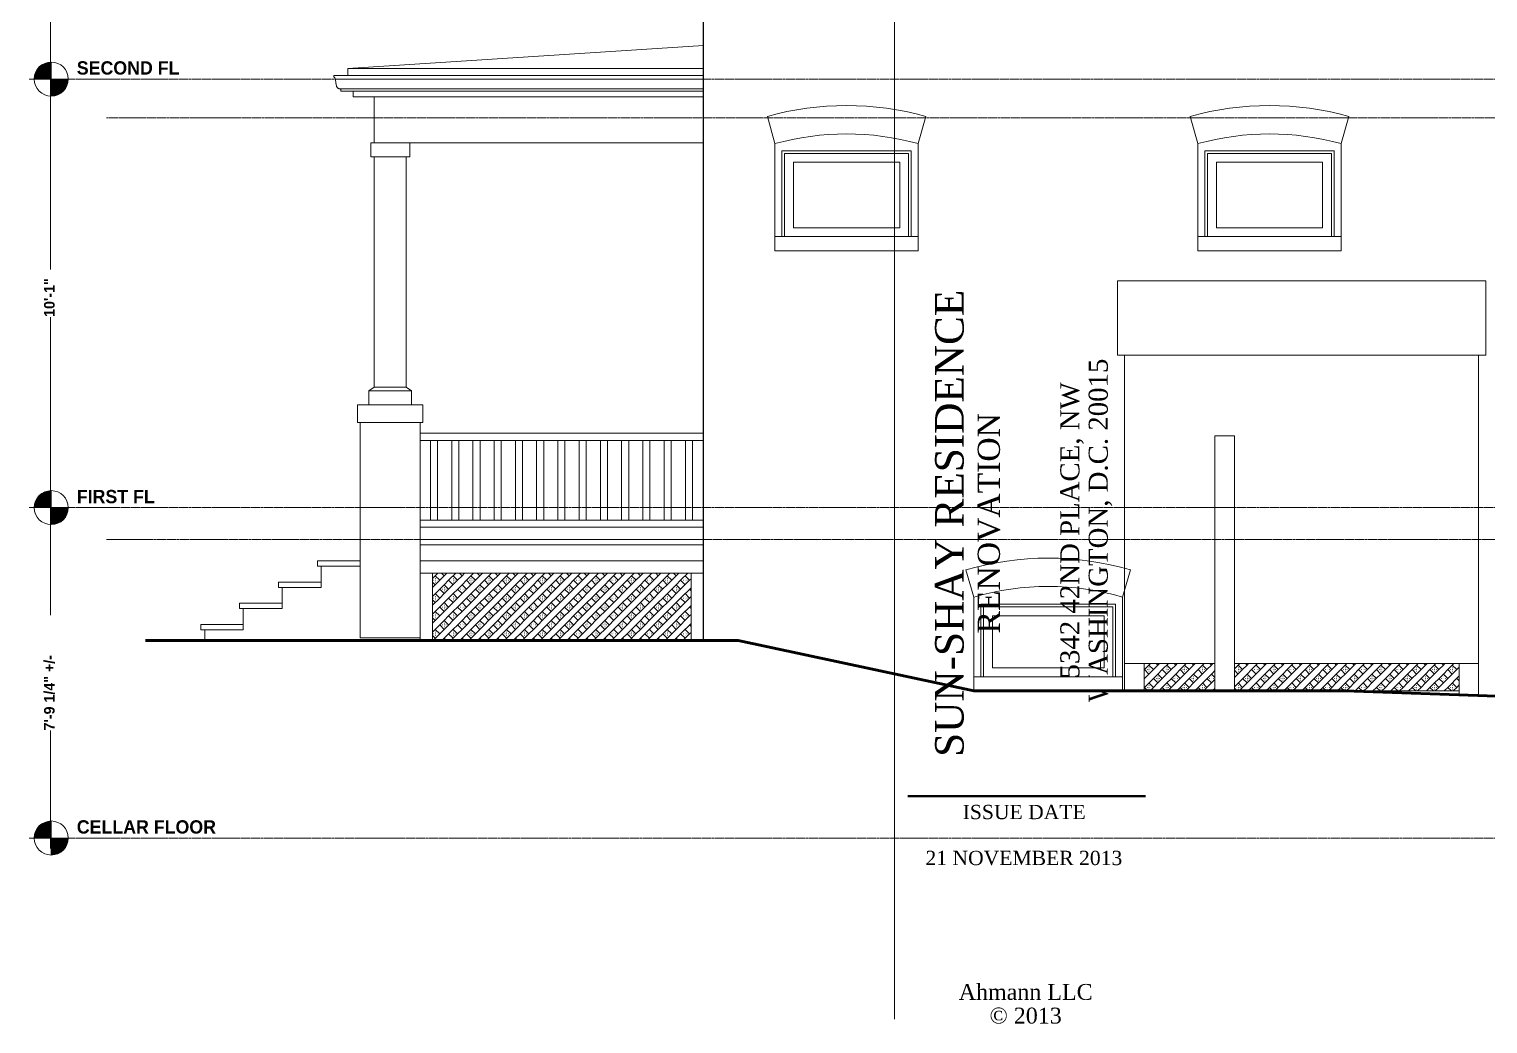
# Model space of a CAD drawing. Header units: inches. Extents: x -961 to 1381, y -1063 to 1035.
# Drawn here: x 84.4 to 496.4, y -251.2 to 29.6 of the extents above; entities that cross this region are included whole.
import ezdxf

# ---------------------------------------------------------------- set-up
doc = ezdxf.new("R2010")
doc.units = ezdxf.units.IN
doc.header["$LTSCALE"] = 0.2
doc.header["$MEASUREMENT"] = 0
doc.header["$PDMODE"] = 1
doc.header["$PDSIZE"] = -2
doc.linetypes.add('STYLE_07', pattern=[1.875, 0.625, -0.20828, 0.625, -0.20836, 0.06943, -0.13893])
doc.linetypes.add('STYLE_09', pattern=[5, 3.75, -0.277785, 0.69443, -0.277785])
doc.layers.get('0').update_dxf_attribs({"lineweight": 15})
for name, color, linetype, lineweight in [('_MD Elevations (2D)', 7, 'Continuous', 5), ('_TITLEBLOCK (2D)', 7, 'Continuous', 5), ('Dimension', 7, 'Continuous', 5), ('Electric - Invisible', 7, 'Continuous', 15), ('None', 7, 'Continuous', 5), ('Notes', 7, 'Continuous', 5)]:
    doc.layers.add(name, color=color, linetype=linetype, lineweight=lineweight)
doc.styles.add('Bradley Hand ITC TT-Bold', font='Bradley Hand ITC TT-Bold')
doc.styles.add('Times', font='Times')
doc.dimstyles.new('Arch', dxfattribs={"dimtxt": 3.002787, "dimasz": 0.125, "dimexe": 0.125, "dimexo": 0.0625, "dimgap": 0.0625, "dimtad": 1, "dimdec": 3, "dimzin": 15, "dimdsep": 46, "dimlunit": 4, "dimtxsty": 'Bradley Hand ITC TT-Bold', "dimblk": 'VW_SLASH', "dimcen": 0, "dimdle": 0.0625, "dimazin": 0, "dimtfac": 1, "dimtdec": 3, "dimtix": 1, "dimtmove": 0, "dimatfit": 0, "dimldrblk": 'VW_FILLEDARROW', "dimfxl": 0, "dimfrac": 2, "dimtolj": 1, "dimtzin": 15, "dimarcsym": 0})
pattern_1 = [(45, (0, 3.78), (0, 5.040002), [1.781907, -5.345726]), (45, (0, 1.26), (0, 5.040002), [5.345726, -1.781907]), (45, (1.26, 0), (0, 5.040002), [5.345726, -1.781907]), (45, (3.78, 0), (0, 5.040002), [1.781907, -5.345726]), (135, (3.78, 0), (-5.040002, 0), [1.781907, -5.345726]), (135, (5.04, 1.26), (-5.040002, 0), [1.781907, -5.345726]), (135, (2.52, 3.78), (-5.040002, 0), [1.781907, -5.345726]), (-45, (0, 3.78), (5.040002, -1e-15), [1.781907, -5.345726]), (0, (2.52, 0), (0, 5.04), [0.072, -4.968]), (0, (2.016, 0), (0, 5.04), [0.072, -4.968]), (0, (3.024, 0), (0, 5.04), [0.072, -4.968]), (0, (2.52, 0.504), (0, 5.04), [0.072, -4.968]), (0, (5.04, 2.52), (0, 5.04), [0.072, -4.968]), (0, (5.04, 3.024), (0, 5.04), [0.072, -4.968]), (0, (5.04, 2.016), (0, 5.04), [0.072, -4.968]), (0, (4.536, 2.52), (0, 5.04), [0.072, -4.968]), (0, (0.504, 2.52), (0, 5.04), [0.072, -4.968]), (0, (2.52, 4.536), (0, 5.04), [0.072, -4.968])]

# ---------------------------------------------------------------- blocks, each defined once
blk = doc.blocks.new('TITLEBLOCK (2D)')
at = {"layer": 'None', "color": 7, "linetype": 'Continuous', "lineweight": 50}
blk.add_line((332.55, -186.91), (399.7, -186.91), dxfattribs=at)
at = {"layer": 'Notes'}
blk.add_line((328.84, -249.91), (328.84, 257.53), dxfattribs=at)
at = {"color": 7, "attachment_point": 2, "rotation": 90, "style": 'Times'}
for s, insert, char_height, line_spacing_factor in [('SUN-SHAY RESIDENCE\\P{\\H0.7778x;\\lRENOVATION}', (340.26, -109.91), 8.0798, 0.89365), ('5342 42ND PLACE, NW\\PWASHINGTON, D.C. 20015', (375.64, -111.91), 5.3866, 0.893132)]:
    blk.add_mtext(s, dxfattribs=dict(at, insert=insert, char_height=char_height, line_spacing_factor=line_spacing_factor))
at = {"color": 7, "insert": (365.44, -189.39), "char_height": 4.04, "width": 54.1571, "attachment_point": 2, "line_spacing_factor": 0.892615, "style": 'Times'}
blk.add_mtext('ISSUE DATE\\P', dxfattribs=at)
at = {"layer": 'None', "color": 7, "insert": (365.35, -201.42), "char_height": 4.0399, "width": 81.1349, "attachment_point": 5, "line_spacing_factor": 0.892615, "style": 'Times'}
blk.add_mtext('\\P21 NOVEMBER 2013', dxfattribs=at)
at = {"layer": 'Notes', "insert": (365.86, -239.96), "char_height": 4.4888, "attachment_point": 2, "line_spacing_factor": 0.892822, "style": 'Times'}
blk.add_mtext('{\\C7;\\lAhmann LLC\\P© 2013\\P}', dxfattribs=at)
blk = doc.blocks.new('*D')
at = {"layer": 'Defpoints', "color": 0, "lineweight": 0}
for p in [(-327.82, 190), (100.36, 190), (1355.82, 190), (-337.66, 128), (-330.31, 128), (-327.82, 128), (90.52, 128), (97.86, 128), (100.36, 128), (1355.82, 128), (1358.31, 128), (1365.66, 128), (-947.19, 104.5), (-337.81, 15.5), (-330.31, 15.5), (-329.47, 15.5), (90.36, 15.5), (97.86, 15.5), (97.86, 15.5), (1357.47, 15.5), (1358.31, 15.5), (1365.81, 15.5), (-954.69, 6), (-947.19, 6), (-947.19, 6), (-954.69, -105.5), (-947.19, -105.5), (-947.19, -105.5), (-336.97, -105.5), (-336.97, -105.5), (-329.47, -105.5), (-329.47, -105.5), (90.36, -105.5), (90.36, -105.5), (97.86, -105.5), (97.86, -105.5), (1357.47, -105.5), (1357.47, -105.5), (1364.97, -105.5), (1364.97, -105.5), (-329.47, -198.75), (97.86, -198.75), (1357.47, -198.75), (-954.69, -207.5), (-947.19, -207.5)]:
    blk.add_point(p, dxfattribs=at)
at = {"layer": 'Dimension', "color": 0, "linetype": 'Continuous', "lineweight": -2}
for p, q in [((-330.82, 190), (-343.66, 190)), ((-337.66, 190), (-337.66, 193)), ((-337.66, 128), (-337.66, 190)), ((97.36, 190), (84.52, 190)), ((90.52, 190), (90.52, 193)), ((90.52, 128), (90.52, 190)), ((1358.82, 190), (1371.66, 190)), ((1365.66, 190), (1365.66, 193)), ((1365.66, 128), (1365.66, 190)), ((-333.31, 128), (-343.81, 128)), ((-330.82, 128), (-343.66, 128)), ((-337.81, 128), (-337.81, 131)), ((-337.81, 15.5), (-337.81, 128)), ((-337.66, 125), (-337.66, 128)), ((94.86, 128), (84.36, 128)), ((97.36, 128), (84.52, 128)), ((90.36, 128), (90.36, 131)), ((90.36, 15.5), (90.36, 128)), ((90.52, 125), (90.52, 128)), ((1358.82, 128), (1371.66, 128)), ((1361.31, 128), (1371.81, 128)), ((1365.66, 125), (1365.66, 128)), ((1365.81, 128), (1365.81, 131)), ((1365.81, 15.5), (1365.81, 128)), ((-954.69, 104.5), (-954.69, 107.5)), ((-950.19, 104.5), (-960.69, 104.5)), ((-954.69, 6), (-954.69, 104.5)), ((-336.97, 15.5), (-336.97, 18.5)), ((90.36, 15.5), (90.36, 18.5)), ((1364.97, 15.5), (1364.97, 18.5)), ((-333.31, 15.5), (-343.81, 15.5)), ((-332.47, 15.5), (-342.97, 15.5)), ((-337.81, 12.5), (-337.81, 15.5)), ((-336.97, -105.5), (-336.97, 15.5)), ((94.86, 15.5), (84.36, 15.5)), ((94.86, 15.5), (84.36, 15.5)), ((90.36, -105.5), (90.36, 15.5)), ((90.36, 12.5), (90.36, 15.5)), ((1360.47, 15.5), (1370.97, 15.5)), ((1361.31, 15.5), (1371.81, 15.5)), ((1364.97, -105.5), (1364.97, 15.5)), ((1365.81, 12.5), (1365.81, 15.5)), ((-954.69, 6), (-954.69, 9)), ((-935.69, 9), (-935.69, 6)), ((-950.19, 6), (-960.69, 6)), ((-950.19, 6), (-960.69, 6)), ((-954.69, -105.5), (-954.69, 6)), ((-954.69, 3), (-954.69, 6)), ((-935.69, 6), (-935.69, -6.5)), ((-932.69, 6), (-929.69, 6)), ((-935.69, -6.5), (-935.69, -9.5)), ((-932.69, -6.5), (-929.69, -6.5)), ((-954.69, -105.5), (-954.69, -102.5)), ((-935.69, -102.5), (-935.69, -105.5)), ((-336.97, -102.5), (-336.97, -105.5)), ((90.36, -102.5), (90.36, -105.5)), ((1364.97, -102.5), (1364.97, -105.5)), ((-950.19, -105.5), (-960.69, -105.5)), ((-950.19, -105.5), (-960.69, -105.5)), ((-954.69, -207.5), (-954.69, -105.5)), ((-954.69, -108.5), (-954.69, -105.5)), ((-935.69, -105.5), (-935.69, -118)), ((-932.69, -105.5), (-929.69, -105.5)), ((-332.47, -105.5), (-342.97, -105.5)), ((-332.47, -105.5), (-342.97, -105.5)), ((-336.97, -108.5), (-336.97, -105.5)), ((-336.97, -105.5), (-336.97, -198.75)), ((94.86, -105.5), (84.36, -105.5)), ((94.86, -105.5), (84.36, -105.5)), ((90.36, -108.5), (90.36, -105.5)), ((90.36, -105.5), (90.36, -198.75)), ((1360.47, -105.5), (1370.97, -105.5)), ((1360.47, -105.5), (1370.97, -105.5)), ((1364.97, -108.5), (1364.97, -105.5)), ((1364.97, -105.5), (1364.97, -198.75)), ((-935.69, -118), (-935.69, -121)), ((-932.69, -118), (-929.69, -118)), ((-332.47, -198.75), (-342.97, -198.75)), ((-336.97, -198.75), (-336.97, -201.75)), ((94.86, -198.75), (84.36, -198.75)), ((90.36, -198.75), (90.36, -201.75)), ((1360.47, -198.75), (1370.97, -198.75)), ((1364.97, -198.75), (1364.97, -201.75)), ((-950.19, -207.5), (-960.69, -207.5)), ((-954.69, -210.5), (-954.69, -207.5))]:
    blk.add_line(p, q, dxfattribs=at)
at = {"layer": 'None', "color": 0, "linetype": 'Continuous', "lineweight": 20}
for points in [[(-339.78, 192.12), (-335.54, 187.88)], [(88.39, 192.12), (92.64, 187.88)], [(1363.54, 192.12), (1367.78, 187.88)], [(-339.93, 130.12), (-335.69, 125.88)], [(-335.54, 125.88), (-339.78, 130.12)], [(88.24, 130.12), (92.49, 125.88)], [(92.64, 125.88), (88.39, 130.12)], [(1367.78, 125.88), (1363.54, 130.12)], [(1363.69, 130.12), (1367.93, 125.88)], [(-956.81, 106.62), (-952.57, 102.38)], [(-335.69, 13.38), (-339.93, 17.62)], [(-339.1, 17.62), (-334.85, 13.38)], [(88.24, 17.62), (92.49, 13.38)], [(92.49, 13.38), (88.24, 17.62)], [(1362.85, 17.62), (1367.1, 13.38)], [(1367.93, 13.38), (1363.69, 17.62)], [(-956.81, 8.12), (-952.57, 3.88)], [(-952.57, 3.88), (-956.81, 8.12)], [(-937.81, 8.12), (-933.57, 3.88)], [(-933.57, -8.62), (-937.81, -4.38)], [(-956.81, -103.38), (-952.57, -107.62)], [(-952.57, -107.62), (-956.81, -103.38)], [(-937.81, -103.38), (-933.57, -107.62)], [(-334.85, -107.62), (-339.1, -103.38)], [(-339.1, -103.38), (-334.85, -107.62)], [(92.49, -107.62), (88.24, -103.38)], [(88.24, -103.38), (92.49, -107.62)], [(1367.1, -107.62), (1362.85, -103.38)], [(1362.85, -103.38), (1367.1, -107.62)], [(-933.57, -120.12), (-937.81, -115.88)], [(-334.85, -200.87), (-339.1, -196.63)], [(92.49, -200.87), (88.24, -196.63)], [(1367.1, -200.87), (1362.85, -196.63)], [(-952.57, -209.62), (-956.81, -205.38)]]:
    blk.add_lwpolyline(points, dxfattribs=at)
at = {"color": 0, "linetype": 'Continuous', "lineweight": -2}
for points in [[(-334.33, 153.32), (-334.33, 164.68), (-340.99, 164.68), (-340.99, 153.32)], [(93.85, 153.32), (93.85, 164.68), (87.18, 164.68), (87.18, 153.32)], [(1368.99, 153.32), (1368.99, 164.68), (1362.33, 164.68), (1362.33, 153.32)], [(-334.48, 61.33), (-334.48, 82.17), (-341.15, 82.17), (-341.15, 61.33)], [(93.7, 61.33), (93.7, 82.17), (87.03, 82.17), (87.03, 61.33)], [(1369.15, 61.33), (1369.15, 82.17), (1362.48, 82.17), (1362.48, 61.33)], [(-951.36, 44.8), (-951.36, 65.7), (-958.03, 65.7), (-958.03, 44.8)], [(-932.78, -7.96), (-932.78, 7.46), (-938.61, 7.46), (-938.61, -7.96)], [(-951.36, -60.1), (-951.36, -39.4), (-958.03, -39.4), (-958.03, -60.1)], [(-333.64, -51.65), (-333.64, -38.35), (-340.31, -38.35), (-340.31, -51.65)], [(93.7, -51.65), (93.7, -38.35), (87.03, -38.35), (87.03, -51.65)], [(1368.31, -51.65), (1368.31, -38.35), (1361.64, -38.35), (1361.64, -51.65)], [(-932.78, -119.46), (-932.78, -104.04), (-938.61, -104.04), (-938.61, -119.46)], [(-333.64, -168.39), (-333.64, -135.86), (-340.31, -135.86), (-340.31, -168.39)], [(93.7, -168.39), (93.7, -135.86), (87.03, -135.86), (87.03, -168.39)], [(1368.31, -168.39), (1368.31, -135.86), (1361.64, -135.86), (1361.64, -168.39)], [(-951.36, -162.1), (-951.36, -150.9), (-958.03, -150.9), (-958.03, -162.1)]]:
    blk.add_wipeout(points, dxfattribs=at).dxf.layer = 'Dimension'
at = {"layer": 'Defpoints', "color": 0, "lineweight": 0}
for p in [(-935.69, 6), (-935.69, 6), (-935.69, -6.5), (-935.69, -105.5), (-935.69, -105.5), (-935.69, -118)]:
    blk.add_point(p, dxfattribs=at)
at = {"layer": 'Dimension', "color": 0, "attachment_point": 1, "rotation": 90, "line_spacing_factor": 1.337445, "style": 'Bradley Hand ITC TT-Bold'}
for s, insert, char_height in [('5\'-2"', (-339.46, 153.32), 3.003), ('5\'-2"', (88.71, 153.32), 3.003), ('5\'-2"', (1363.86, 153.32), 3.003), ('9\'-4 1/2"', (-339.61, 61.33), 3.003), ('9\'-4 1/2"', (88.56, 61.33), 3.003), ('9\'-4 1/2"', (1364.01, 61.33), 3.003), ('8\'-2 1/2"', (-956.5, 44.8), 3.003), ('12 1/2"', (-937.27, -7.96), 2.627), ('10\'-1"', (-338.78, -51.65), 3.003), ('10\'-1"', (88.56, -51.65), 3.003), ('10\'-1"', (1363.17, -51.65), 3.003), ('9\'-3 1/2"', (-956.5, -60.1), 3.003), ('12 1/2"', (-937.27, -119.46), 2.627), ('7\'-9 1/4" +/- ', (-338.78, -168.39), 3.0028), ('7\'-9 1/4" +/- ', (88.56, -168.39), 3.0028), ('7\'-9 1/4" +/- ', (1363.17, -168.39), 3.0028), ('8\'-6"', (-956.5, -162.1), 3.003)]:
    blk.add_mtext(s, dxfattribs=dict(at, insert=insert, char_height=char_height))
blk = doc.blocks.new('VW_FILLEDARROW')
at = {"linetype": 'ByBlock', "lineweight": 0}
blk.add_hatch(color=0, dxfattribs=at).paths.add_polyline_path([(-1, 0.268), (0, 0), (-1, -0.268)])
at = {"layer": 'None', "color": 0, "linetype": 'Continuous', "lineweight": 5}
blk.add_lwpolyline([(-1, 0.268), (0, 0), (-1, -0.268)], close=True, dxfattribs=at)
blk = doc.blocks.new('VW_SLASH')
at = {"color": 0, "linetype": 'ByBlock', "lineweight": -2}
blk.add_line((0, 0), (-1, 0), dxfattribs=at)
at = {"layer": 'None', "color": 0, "linetype": 'Continuous', "lineweight": 20}
blk.add_lwpolyline([(0.354, 0.354), (-0.354, -0.354)], dxfattribs=at)
blk = doc.blocks.new('Elevation Benchmark-7')
at = {"color": 7, "linetype": 'Continuous', "lineweight": 5}
for points in [[(12, 1.2), (49.31, 1.2), (49.31, 9.53), (12, 9.53)], [(4.8, -4.8), (4.33, -4.78), (3.86, -4.71), (3.41, -4.59), (2.96, -4.43), (2.54, -4.23), (2.13, -3.99), (1.75, -3.71), (1.41, -3.39), (1.09, -3.05), (0.81, -2.67), (0.57, -2.26), (0.37, -1.84), (0.21, -1.39), (0.09, -0.94), (0.02, -0.47), (0, 0), (0.02, 0.47), (0.09, 0.94), (0.21, 1.39), (0.37, 1.84), (0.57, 2.26), (0.81, 2.67), (1.09, 3.05), (1.41, 3.39), (1.75, 3.71), (2.13, 3.99), (2.54, 4.23), (2.96, 4.43), (3.41, 4.59), (3.86, 4.71), (4.33, 4.78), (4.8, 4.8), (5.27, 4.78), (5.74, 4.71), (6.19, 4.59), (6.64, 4.43), (7.06, 4.23), (7.47, 3.99), (7.85, 3.71), (8.19, 3.39), (8.51, 3.05), (8.79, 2.67), (9.03, 2.26), (9.23, 1.84), (9.39, 1.39), (9.51, 0.94), (9.58, 0.47), (9.6, 0), (9.58, -0.47), (9.51, -0.94), (9.39, -1.39), (9.23, -1.84), (9.03, -2.26), (8.79, -2.67), (8.51, -3.05), (8.19, -3.39), (7.85, -3.71), (7.47, -3.99), (7.06, -4.23), (6.64, -4.43), (6.19, -4.59), (5.74, -4.71), (5.27, -4.78)], [(12, -9.53), (13.7, -9.53), (13.7, -1.2), (12, -1.2)]]:
    blk.add_wipeout(points, dxfattribs=at).dxf.layer = 'None'
at = {"layer": 'None', "linetype": 'Continuous', "lineweight": 0}
h = blk.add_hatch(color=7, dxfattribs=at)
edge = h.paths.add_edge_path()
edge.add_arc((4.8, 0), 4.8, 90, 180)
edge.add_line((0, 0), (4.8, 0))
edge.add_line((4.8, 0), (4.8, 4.8))
h = blk.add_hatch(color=7, dxfattribs=at)
edge = h.paths.add_edge_path()
edge.add_arc((4.8, 0), 4.8, 270, 0)
edge.add_line((9.6, 0), (4.8, 0))
edge.add_line((4.8, 0), (4.8, -4.8))
at = {"layer": 'None', "color": 7, "linetype": 'Continuous', "lineweight": 5}
for p, q in [((4.8, -4.8), (4.8, 4.8)), ((0, 0), (9.6, 0))]:
    blk.add_line(p, q, dxfattribs=at)
at = {"layer": 'None', "color": 7, "linetype": 'STYLE_09', "lineweight": 5}
blk.add_line((9.6, 0), (24, 0), dxfattribs=at)
at = {"layer": 'None', "color": 7, "linetype": 'Continuous', "lineweight": 5}
for start, end in [(90, 180), (270, 0)]:
    blk.add_arc((4.8, 0), 4.8, start, end, dxfattribs=at)
blk.add_ellipse((4.8, 0), major_axis=(4.8, 0), ratio=1, dxfattribs=at)
at = {"layer": 'None', "color": 7, "insert": (12, 1.2), "char_height": 3.753, "attachment_point": 7, "line_spacing_factor": 1.332987, "style": 'Bradley Hand ITC TT-Bold'}
blk.add_mtext('SECOND FL', dxfattribs=at)
blk = doc.blocks.new('Elevation Benchmark-8')
at = {"color": 7, "linetype": 'Continuous', "lineweight": 5}
for points in [[(12, 1.2), (41.45, 1.2), (41.45, 9.53), (12, 9.53)], [(4.8, -4.8), (4.33, -4.78), (3.86, -4.71), (3.41, -4.59), (2.96, -4.43), (2.54, -4.23), (2.13, -3.99), (1.75, -3.71), (1.41, -3.39), (1.09, -3.05), (0.81, -2.67), (0.57, -2.26), (0.37, -1.84), (0.21, -1.39), (0.09, -0.94), (0.02, -0.47), (0, 0), (0.02, 0.47), (0.09, 0.94), (0.21, 1.39), (0.37, 1.84), (0.57, 2.26), (0.81, 2.67), (1.09, 3.05), (1.41, 3.39), (1.75, 3.71), (2.13, 3.99), (2.54, 4.23), (2.96, 4.43), (3.41, 4.59), (3.86, 4.71), (4.33, 4.78), (4.8, 4.8), (5.27, 4.78), (5.74, 4.71), (6.19, 4.59), (6.64, 4.43), (7.06, 4.23), (7.47, 3.99), (7.85, 3.71), (8.19, 3.39), (8.51, 3.05), (8.79, 2.67), (9.03, 2.26), (9.23, 1.84), (9.39, 1.39), (9.51, 0.94), (9.58, 0.47), (9.6, 0), (9.58, -0.47), (9.51, -0.94), (9.39, -1.39), (9.23, -1.84), (9.03, -2.26), (8.79, -2.67), (8.51, -3.05), (8.19, -3.39), (7.85, -3.71), (7.47, -3.99), (7.06, -4.23), (6.64, -4.43), (6.19, -4.59), (5.74, -4.71), (5.27, -4.78)], [(12, -9.53), (13.7, -9.53), (13.7, -1.2), (12, -1.2)]]:
    blk.add_wipeout(points, dxfattribs=at).dxf.layer = 'None'
at = {"layer": 'None', "linetype": 'Continuous', "lineweight": 0}
h = blk.add_hatch(color=7, dxfattribs=at)
edge = h.paths.add_edge_path()
edge.add_arc((4.8, 0), 4.8, 90, 180)
edge.add_line((0, 0), (4.8, 0))
edge.add_line((4.8, 0), (4.8, 4.8))
h = blk.add_hatch(color=7, dxfattribs=at)
edge = h.paths.add_edge_path()
edge.add_arc((4.8, 0), 4.8, 270, 0)
edge.add_line((9.6, 0), (4.8, 0))
edge.add_line((4.8, 0), (4.8, -4.8))
at = {"layer": 'None', "color": 7, "linetype": 'Continuous', "lineweight": 5}
for p, q in [((4.8, -4.8), (4.8, 4.8)), ((0, 0), (9.6, 0))]:
    blk.add_line(p, q, dxfattribs=at)
at = {"layer": 'None', "color": 7, "linetype": 'STYLE_09', "lineweight": 5}
blk.add_line((9.6, 0), (24, 0), dxfattribs=at)
at = {"layer": 'None', "color": 7, "linetype": 'Continuous', "lineweight": 5}
for start, end in [(90, 180), (270, 0)]:
    blk.add_arc((4.8, 0), 4.8, start, end, dxfattribs=at)
blk.add_ellipse((4.8, 0), major_axis=(4.8, 0), ratio=1, dxfattribs=at)
at = {"layer": 'None', "color": 7, "insert": (12, 1.2), "char_height": 3.753, "attachment_point": 7, "line_spacing_factor": 1.332987, "style": 'Bradley Hand ITC TT-Bold'}
blk.add_mtext('FIRST FL', dxfattribs=at)
blk = doc.blocks.new('Elevation Benchmark-9')
at = {"color": 7, "linetype": 'Continuous', "lineweight": 5}
for points in [[(12, 1.2), (63.15, 1.2), (63.15, 9.53), (12, 9.53)], [(4.8, -4.8), (4.33, -4.78), (3.86, -4.71), (3.41, -4.59), (2.96, -4.43), (2.54, -4.23), (2.13, -3.99), (1.75, -3.71), (1.41, -3.39), (1.09, -3.05), (0.81, -2.67), (0.57, -2.26), (0.37, -1.84), (0.21, -1.39), (0.09, -0.94), (0.02, -0.47), (0, 0), (0.02, 0.47), (0.09, 0.94), (0.21, 1.39), (0.37, 1.84), (0.57, 2.26), (0.81, 2.67), (1.09, 3.05), (1.41, 3.39), (1.75, 3.71), (2.13, 3.99), (2.54, 4.23), (2.96, 4.43), (3.41, 4.59), (3.86, 4.71), (4.33, 4.78), (4.8, 4.8), (5.27, 4.78), (5.74, 4.71), (6.19, 4.59), (6.64, 4.43), (7.06, 4.23), (7.47, 3.99), (7.85, 3.71), (8.19, 3.39), (8.51, 3.05), (8.79, 2.67), (9.03, 2.26), (9.23, 1.84), (9.39, 1.39), (9.51, 0.94), (9.58, 0.47), (9.6, 0), (9.58, -0.47), (9.51, -0.94), (9.39, -1.39), (9.23, -1.84), (9.03, -2.26), (8.79, -2.67), (8.51, -3.05), (8.19, -3.39), (7.85, -3.71), (7.47, -3.99), (7.06, -4.23), (6.64, -4.43), (6.19, -4.59), (5.74, -4.71), (5.27, -4.78)], [(12, -9.53), (13.7, -9.53), (13.7, -1.2), (12, -1.2)]]:
    blk.add_wipeout(points, dxfattribs=at).dxf.layer = 'None'
at = {"layer": 'None', "linetype": 'Continuous', "lineweight": 0}
h = blk.add_hatch(color=7, dxfattribs=at)
edge = h.paths.add_edge_path()
edge.add_arc((4.8, 0), 4.8, 90, 180)
edge.add_line((0, 0), (4.8, 0))
edge.add_line((4.8, 0), (4.8, 4.8))
h = blk.add_hatch(color=7, dxfattribs=at)
edge = h.paths.add_edge_path()
edge.add_arc((4.8, 0), 4.8, 270, 0)
edge.add_line((9.6, 0), (4.8, 0))
edge.add_line((4.8, 0), (4.8, -4.8))
at = {"layer": 'None', "color": 7, "linetype": 'Continuous', "lineweight": 5}
for p, q in [((4.8, -4.8), (4.8, 4.8)), ((0, 0), (9.6, 0))]:
    blk.add_line(p, q, dxfattribs=at)
at = {"layer": 'None', "color": 7, "linetype": 'STYLE_09', "lineweight": 5}
blk.add_line((9.6, 0), (24, 0), dxfattribs=at)
at = {"layer": 'None', "color": 7, "linetype": 'Continuous', "lineweight": 5}
for start, end in [(90, 180), (270, 0)]:
    blk.add_arc((4.8, 0), 4.8, start, end, dxfattribs=at)
blk.add_ellipse((4.8, 0), major_axis=(4.8, 0), ratio=1, dxfattribs=at)
at = {"layer": 'None', "color": 7, "insert": (12, 1.2), "char_height": 3.7535, "attachment_point": 7, "line_spacing_factor": 1.332987, "style": 'Bradley Hand ITC TT-Bold'}
blk.add_mtext('CELLAR FLOOR', dxfattribs=at)
blk = doc.blocks.new('Group-192')
at = {"layer": 'Electric - Invisible', "color": 7, "linetype": 'Continuous', "lineweight": 20}
blk.add_line((170.38, 16.05), (170.38, 16.5), dxfattribs=at)
at = {"color": 7, "linetype": 'Continuous', "lineweight": 20}
blk.add_wipeout([(172.44, 12.67), (172.4, 12.67), (172.36, 12.67), (172.32, 12.67), (172.28, 12.68), (172.25, 12.68), (172.21, 12.69), (172.17, 12.69), (172.13, 12.7), (172.1, 12.7), (172.06, 12.71), (172.03, 12.72), (171.99, 12.73), (171.96, 12.74), (171.93, 12.75), (171.89, 12.76), (171.86, 12.77), (171.83, 12.79), (171.8, 12.8), (171.77, 12.82), (171.74, 12.83), (171.71, 12.85), (171.68, 12.87), (171.65, 12.88), (171.63, 12.9), (171.6, 12.92), (171.57, 12.94), (171.55, 12.97), (171.52, 12.99), (171.5, 13.01), (171.48, 13.03), (171.45, 13.06), (171.43, 13.08), (171.41, 13.11), (171.39, 13.14), (171.37, 13.17), (171.35, 13.19), (171.33, 13.22), (171.31, 13.25), (171.29, 13.29), (171.27, 13.32), (171.25, 13.35), (171.24, 13.38), (171.22, 13.42), (171.2, 13.45), (171.19, 13.49), (171.17, 13.53), (171.16, 13.56), (171.15, 13.6), (171.13, 13.64), (171.12, 13.68), (171.11, 13.72), (171.1, 13.76), (171.09, 13.81), (171.08, 13.85), (171.07, 13.89), (171.06, 13.94), (171.05, 13.98), (171.04, 14.03), (171.04, 14.08), (171.03, 14.13), (171.03, 14.17), (171.02, 14.22), (171.02, 14.27), (171.01, 14.33), (171.01, 14.38), (171, 14.43), (171, 14.48), (171, 14.53), (170.99, 14.57), (170.99, 14.62), (170.98, 14.67), (170.98, 14.71), (170.97, 14.76), (170.96, 14.8), (170.96, 14.85), (170.95, 14.89), (170.95, 14.93), (170.94, 14.97), (170.93, 15.01), (170.93, 15.05), (170.92, 15.09), (170.91, 15.13), (170.91, 15.17), (170.9, 15.21), (170.89, 15.24), (170.88, 15.28), (170.87, 15.31), (170.87, 15.34), (170.86, 15.38), (170.85, 15.41), (170.84, 15.44), (170.83, 15.47), (170.82, 15.5), (170.81, 15.53), (170.8, 15.56), (170.79, 15.58), (170.78, 15.61), (170.77, 15.64), (170.76, 15.66), (170.75, 15.68), (170.74, 15.71), (170.73, 15.73), (170.72, 15.75), (170.71, 15.77), (170.7, 15.79), (170.69, 15.81), (170.67, 15.83), (170.66, 15.85), (170.65, 15.87), (170.64, 15.88), (170.62, 15.9), (170.61, 15.91), (170.6, 15.93), (170.59, 15.94), (170.57, 15.95), (170.56, 15.97), (170.54, 15.98), (170.53, 15.99), (170.52, 16), (170.5, 16), (170.49, 16.01), (170.47, 16.02), (170.46, 16.03), (170.44, 16.03), (170.43, 16.04), (170.41, 16.04), (170.4, 16.04), (170.38, 16.05)], dxfattribs=at).dxf.layer = 'Electric - Invisible'
at = {"layer": 'Electric - Invisible', "color": 7, "linetype": 'Continuous', "lineweight": 20}
for p, q in [((170.38, 16.5), (170.38, 16.05)), ((170.38, 16.5), (175.32, 16.5)), ((172.44, 12.03), (175.32, 12.03))]:
    blk.add_line(p, q, dxfattribs=at)
blk.add_open_spline([(172.44, 12.67), (171.13, 12.67), (170.89, 15.98), (170.38, 16.05)], degree=2, dxfattribs=at)
at = {"layer": 'None', "color": 7, "linetype": 'Continuous', "lineweight": 20}
blk.add_line((172.44, 12.67), (172.44, 12.03), dxfattribs=at)
blk = doc.blocks.new('Group-193')
at = {"layer": 'None', "color": 7, "linetype": 'Continuous', "lineweight": 5}
for p, q in [((274.82, 16.5), (175.32, 16.5)), ((171.1, 15.5), (274.82, 15.5)), ((172.44, 12.72), (274.82, 12.72)), ((172.84, 12.04), (274.82, 12.04))]:
    blk.add_line(p, q, dxfattribs=at)
at = {"layer": 'None', "color": 7}
blk.add_blockref('Group-192', (0, 0), dxfattribs=at)
blk = doc.blocks.new('Group-362')
at = {"layer": 'None', "color": 7, "linetype": 'Continuous', "lineweight": 5}
for points in [[(194.82, -84.5), (274.82, -84.5), (274.82, -86.5), (194.82, -86.5)], [(197.72, -86.5), (199.72, -86.5), (199.72, -109), (197.72, -109)], [(203.72, -86.5), (205.72, -86.5), (205.72, -109), (203.72, -109)], [(209.72, -86.5), (211.72, -86.5), (211.72, -109), (209.72, -109)], [(215.72, -86.5), (217.72, -86.5), (217.72, -109), (215.72, -109)], [(221.72, -86.5), (223.72, -86.5), (223.72, -109), (221.72, -109)], [(227.72, -86.5), (229.72, -86.5), (229.72, -109), (227.72, -109)], [(233.72, -86.5), (235.72, -86.5), (235.72, -109), (233.72, -109)], [(239.72, -86.5), (241.72, -86.5), (241.72, -109), (239.72, -109)], [(245.72, -86.5), (247.72, -86.5), (247.72, -109), (245.72, -109)], [(251.72, -86.5), (253.72, -86.5), (253.72, -109), (251.72, -109)], [(257.72, -86.5), (259.72, -86.5), (259.72, -109), (257.72, -109)], [(263.72, -86.5), (265.72, -86.5), (265.72, -109), (263.72, -109)], [(269.72, -86.5), (271.72, -86.5), (271.72, -109), (269.72, -109)], [(194.82, -109), (274.82, -109), (274.82, -111), (194.82, -111)]]:
    blk.add_lwpolyline(points, close=True, dxfattribs=at)
blk = doc.blocks.new('MD Elevations (2D)')
at = {"color": 7, "linetype": 'Continuous', "lineweight": 5}
for points in [[(198.3212, -124), (271.3212, -124), (271.3212, -143), (198.3212, -143)], [(399.3212, -149.5), (488.3212, -149.5), (488.3212, -157.25), (399.3212, -157.25)]]:
    blk.add_wipeout(points, dxfattribs=at).dxf.layer = 'None'
at = {"layer": 'None', "linetype": 'Continuous', "lineweight": 5}
h = blk.add_hatch(dxfattribs=at)
h.set_pattern_fill('LATTICE', style=0, pattern_type=2)
h.set_pattern_definition(pattern_1)
h.paths.add_polyline_path([(198.3212, -124), (271.3212, -124), (271.3212, -143), (198.3212, -143)])
h = blk.add_hatch(dxfattribs=at)
h.set_pattern_fill('LATTICE', style=0, pattern_type=2)
h.set_pattern_definition(pattern_1)
h.paths.add_polyline_path([(399.3212, -149.5), (488.3212, -149.5), (488.3212, -157.25), (399.3212, -157.25)])
at = {"layer": 'None', "color": 7, "linetype": 'Continuous', "lineweight": 5}
for points in [[(198.3212, -124), (271.3212, -124), (271.3212, -143), (198.3212, -143)], [(399.3212, -149.5), (488.3212, -149.5), (488.3212, -157.25), (399.3212, -157.25)]]:
    blk.add_lwpolyline(points, close=True, dxfattribs=at)
at = {"layer": 'Dimension', "color": 7, "linetype": 'Continuous', "lineweight": 5}
dim = blk.add_linear_dim(base=(-336.975, -105.5), p1=(-329.475, 15.5), p2=(-329.475, -105.5), angle=270, dimstyle='Arch', override={"dimtxt": 3.002787, "dimasz": 6, "dimgap": 0.015625, "dimtad": 0, "dimpost": '<>', "dimtxsty": 'Bradley Hand ITC TT-Bold'}, dxfattribs=at)
dim.commit()
dim.dimension.update_dxf_attribs({"geometry": '*D', "text_midpoint": (-336.975, -45)})
dim = blk.add_linear_dim(base=(-337.8117, 15.5), p1=(-330.3117, 128), p2=(-330.3117, 15.5), angle=270, dimstyle='Arch', override={"dimtxt": 3.002787, "dimasz": 6, "dimgap": 0.015625, "dimtad": 0, "dimpost": '<>', "dimtxsty": 'Bradley Hand ITC TT-Bold'}, dxfattribs=at)
dim.commit()
dim.dimension.update_dxf_attribs({"geometry": '*D', "text_midpoint": (-337.8117, 71.75)})
dim = blk.add_linear_dim(base=(-954.693, -207.5), p1=(-947.193, -105.5), p2=(-947.193, -207.5), angle=270, dimstyle='Arch', override={"dimtxt": 3.002787, "dimasz": 6, "dimgap": 0.015625, "dimtad": 0, "dimpost": '<>', "dimtxsty": 'Bradley Hand ITC TT-Bold'}, dxfattribs=at)
dim.commit()
dim.dimension.update_dxf_attribs({"geometry": '*D', "text_midpoint": (-954.693, -156.5)})
dim = blk.add_linear_dim(base=(-954.693, -105.5), p1=(-947.193, 6), p2=(-947.193, -105.5), angle=270, dimstyle='Arch', override={"dimtxt": 3.002787, "dimasz": 6, "dimgap": 0.015625, "dimtad": 0, "dimpost": '<>', "dimtxsty": 'Bradley Hand ITC TT-Bold'}, dxfattribs=at)
dim.commit()
dim.dimension.update_dxf_attribs({"geometry": '*D', "text_midpoint": (-954.693, -49.75)})
dim = blk.add_linear_dim(base=(-954.693, 6), p1=(-947.193, 104.5), p2=(-947.193, 6), angle=270, dimstyle='Arch', override={"dimtxt": 3.002787, "dimasz": 6, "dimgap": 0.015625, "dimtad": 0, "dimpost": '<>', "dimtxsty": 'Bradley Hand ITC TT-Bold'}, dxfattribs=at)
dim.commit()
dim.dimension.update_dxf_attribs({"geometry": '*D', "text_midpoint": (-954.693, 55.25)})
dim = blk.add_linear_dim(base=(-935.693, 6), p1=(-935.693, -6.5), p2=(-935.693, 6), angle=270, text='12 1/2"', dimstyle='Arch', override={"dimtxt": 2.627439, "dimasz": 6, "dimgap": 0.015625, "dimtad": 0, "dimpost": '<>', "dimtxsty": 'Bradley Hand ITC TT-Bold'}, dxfattribs=at)
dim.commit()
dim.dimension.update_dxf_attribs({"geometry": '*D', "text_midpoint": (-935.693, -0.25)})
dim = blk.add_linear_dim(base=(-935.693, -105.5), p1=(-935.693, -118), p2=(-935.693, -105.5), angle=270, text='12 1/2"', dimstyle='Arch', override={"dimtxt": 2.627439, "dimasz": 6, "dimgap": 0.015625, "dimtad": 0, "dimpost": '<>', "dimtxsty": 'Bradley Hand ITC TT-Bold'}, dxfattribs=at)
dim.commit()
dim.dimension.update_dxf_attribs({"geometry": '*D', "text_midpoint": (-935.693, -111.75)})
dim = blk.add_linear_dim(base=(-336.975, -105.5), p1=(-329.475, -198.75), p2=(-329.475, -105.5), angle=270, dimstyle='Arch', override={"dimtxt": 3.002787, "dimasz": 6, "dimgap": 0.015625, "dimtad": 0, "dimpost": '<> +/- ', "dimtxsty": 'Bradley Hand ITC TT-Bold'}, dxfattribs=at)
dim.commit()
dim.dimension.update_dxf_attribs({"geometry": '*D', "text_midpoint": (-336.975, -152.125)})
dim = blk.add_linear_dim(base=(-337.6609, 128), p1=(-327.8184, 190), p2=(-327.8184, 128), angle=270, dimstyle='Arch', override={"dimtxt": 3.002787, "dimasz": 6, "dimgap": 0.015625, "dimtad": 0, "dimpost": '<>', "dimtxsty": 'Bradley Hand ITC TT-Bold'}, dxfattribs=at)
dim.commit()
dim.dimension.update_dxf_attribs({"geometry": '*D', "text_midpoint": (-337.6609, 159)})
at = {"layer": 'None', "color": 7, "linetype": 'STYLE_07', "lineweight": 5}
for p, q in [((97.8644, 15.5), (777, 15.5)), ((97.8644, -198.75), (777, -198.75))]:
    blk.add_line(p, q, dxfattribs=at)
at = {"layer": 'None', "color": 7, "linetype": 'Continuous', "lineweight": 70}
blk.add_line((284.6875, -143), (117.25, -143), dxfattribs=at)
at = {"layer": 'Dimension', "color": 7, "linetype": 'Continuous', "lineweight": 5}
dim = blk.add_linear_dim(base=(90.3644, -105.5), p1=(97.8644, 15.5), p2=(97.8644, -105.5), angle=270, dimstyle='Arch', override={"dimtxt": 3.002787, "dimasz": 6, "dimgap": 0.015625, "dimtad": 0, "dimpost": '<>', "dimtxsty": 'Bradley Hand ITC TT-Bold'}, dxfattribs=at)
dim.commit()
dim.dimension.update_dxf_attribs({"geometry": '*D', "text_midpoint": (90.3644, -45)})
dim = blk.add_linear_dim(base=(90.3644, 15.5), p1=(97.8644, 128), p2=(97.8644, 15.5), angle=270, dimstyle='Arch', override={"dimtxt": 3.002787, "dimasz": 6, "dimgap": 0.015625, "dimtad": 0, "dimpost": '<>', "dimtxsty": 'Bradley Hand ITC TT-Bold'}, dxfattribs=at)
dim.commit()
dim.dimension.update_dxf_attribs({"geometry": '*D', "text_midpoint": (90.3644, 71.75)})
at = {"layer": 'None', "color": 7, "linetype": 'Continuous', "lineweight": 5}
blk.add_line((174.3588, 18.5), (274.8212, 25), dxfattribs=at)
for points in [[(174.3588, 18.5), (274.8212, 18.5), (274.8212, 16.5), (174.3588, 16.5)], [(175.8588, 12.0411), (274.8212, 12.0411), (274.8212, 10.5), (175.8588, 10.5)], [(181.8588, 10.5), (274.8212, 10.5), (274.8212, -2.5), (181.8588, -2.5)], [(180.8588, -2.5), (191.8588, -2.5), (191.8588, -6.5), (180.8588, -6.5)], [(181.8588, -6.5), (190.8588, -6.5), (190.8588, -71.5), (181.8588, -71.5)], [(180.3588, -72.5), (192.3588, -72.5), (192.3588, -76.5), (180.3588, -76.5)], [(177.0712, -76.5), (195.5712, -76.5), (195.5712, -81.5), (177.0712, -81.5)], [(177.8212, -81.5), (194.8212, -81.5), (194.8212, -142.25), (177.8212, -142.25)]]:
    blk.add_lwpolyline(points, close=True, dxfattribs=at)
at = {"layer": 'None', "color": 7, "linetype": 'Continuous', "lineweight": 5, "flags": 128}
for points in [[(181.8588, -71.5), (180.3588, -72.5), (180.3588, -76.5)], [(190.8588, -71.5), (192.3588, -72.5), (192.3588, -76.5)]]:
    blk.add_lwpolyline(points, dxfattribs=at)
at = {"layer": 'None', "color": 7, "linetype": 'Continuous', "lineweight": 15}
for points in [[(194.8212, -114.5), (274.8212, -114.5), (274.8212, -116), (194.8212, -116)], [(165.8212, -120.5), (177.8212, -120.5), (177.8212, -122), (165.8212, -122)]]:
    blk.add_lwpolyline(points, close=True, dxfattribs=at)
at = {"layer": 'None', "color": 7}
for name, p in [('Elevation Benchmark-7', (85.8186, 15.5)), ('Elevation Benchmark-8', (85.8186, -105.5)), ('Elevation Benchmark-9', (85.8186, -198.75))]:
    blk.add_blockref(name, p, dxfattribs=at)
at = {"color": 7, "linetype": 'Continuous', "lineweight": 15}
for points in [[(154.8212, -126.5), (166.8212, -126.5), (166.8212, -128), (154.8212, -128)], [(143.8212, -132.5), (155.8212, -132.5), (155.8212, -134), (143.8212, -134)], [(132.8212, -138.5), (144.8212, -138.5), (144.8212, -140), (132.8212, -140)]]:
    blk.add_wipeout(points, dxfattribs=at).dxf.layer = 'None'
at = {"layer": 'None', "color": 7, "linetype": 'STYLE_07', "lineweight": 5}
blk.add_line((715.9987, 4.5), (106.1761, 4.5), dxfattribs=at)
at = {"layer": 'None', "color": 7, "linetype": 'Continuous', "lineweight": 15}
for points in [[(154.8212, -126.5), (166.8212, -126.5), (166.8212, -128), (154.8212, -128)], [(143.8212, -132.5), (155.8212, -132.5), (155.8212, -134), (143.8212, -134)], [(132.8212, -138.5), (144.8212, -138.5), (144.8212, -140), (132.8212, -140)]]:
    blk.add_lwpolyline(points, close=True, dxfattribs=at)
at = {"layer": 'None', "color": 7}
blk.add_blockref('Group-193', (0, 0), dxfattribs=at)
at = {"layer": 'Dimension', "color": 7, "linetype": 'Continuous', "lineweight": 5}
dim = blk.add_linear_dim(base=(90.3644, -105.5), p1=(97.8644, -198.75), p2=(97.8644, -105.5), angle=270, dimstyle='Arch', override={"dimtxt": 3.002787, "dimasz": 6, "dimgap": 0.015625, "dimtad": 0, "dimpost": '<> +/- ', "dimtxsty": 'Bradley Hand ITC TT-Bold'}, dxfattribs=at)
dim.commit()
dim.dimension.update_dxf_attribs({"geometry": '*D', "text_midpoint": (90.3644, -152.125)})
dim = blk.add_linear_dim(base=(90.5153, 128), p1=(100.3577, 190), p2=(100.3577, 128), angle=270, dimstyle='Arch', override={"dimtxt": 3.002787, "dimasz": 6, "dimgap": 0.015625, "dimtad": 0, "dimpost": '<>', "dimtxsty": 'Bradley Hand ITC TT-Bold'}, dxfattribs=at)
dim.commit()
dim.dimension.update_dxf_attribs({"geometry": '*D', "text_midpoint": (90.5153, 159)})
at = {"layer": 'None', "color": 7, "linetype": 'Continuous', "lineweight": 30}
blk.add_line((274.8212, -143), (274.8212, 128.5), dxfattribs=at)
at = {"layer": 'None', "color": 7, "linetype": 'Continuous', "lineweight": 5}
for p, q in [((295.0246, -2.75), (292.8912, 4.9603)), ((335.5246, -2.75), (337.658, 4.9603)), ((414.5, -2.75), (412.3666, 4.9603)), ((455, -2.75), (457.1334, 4.9603)), ((351.2397, -130.75), (348.9997, -123.07)), ((393.2397, -130.75), (395.4797, -123.07)), ((353.2397, -153.25), (353.2397, -132.75)), ((353.2397, -132.75), (391.2397, -132.75)), ((391.2397, -153.25), (391.2397, -132.75)), ((391.2397, -153.25), (353.2397, -153.25))]:
    blk.add_line(p, q, dxfattribs=at)
at = {"layer": 'None', "color": 7, "linetype": 'Continuous', "lineweight": 15}
for p, q in [((166.8212, -126.5), (166.8212, -122)), ((155.8212, -132.5), (155.8212, -128)), ((351.2397, -153.25), (351.2397, -130.75)), ((393.2397, -153.25), (393.2397, -130.75)), ((144.8212, -138.5), (144.8212, -134)), ((134, -140), (134, -143)), ((393.2397, -153.25), (351.2397, -153.25))]:
    blk.add_line(p, q, dxfattribs=at)
at = {"layer": 'None', "color": 7, "linetype": 'Continuous', "lineweight": 20, "flags": 128}
for points in [[(274.8212, 25), (174.3588, 18.5), (174.3588, 16.5)], [(175.8588, 11.6558), (175.8588, 10.5), (181.8588, 10.5), (181.8588, -2.5), (180.8588, -2.5), (180.8588, -6.5), (181.8588, -6.5), (181.8588, -71.5), (180.3588, -72.5), (180.3588, -76.5), (177.0712, -76.5), (177.0712, -81.5), (177.8212, -81.5), (177.8212, -142.25)], [(274.8212, -2.5), (191.8588, -2.5), (191.8588, -6.5), (190.8588, -6.5), (190.8588, -71.5), (192.3588, -72.5), (192.3588, -76.5), (195.5712, -76.5), (195.5712, -81.5), (194.8212, -81.5), (194.8212, -84.5), (274.8212, -84.5)]]:
    blk.add_lwpolyline(points, dxfattribs=at)
at = {"layer": 'None', "color": 7, "linetype": 'Continuous', "lineweight": 15}
for points in [[(335.5246, -2.75), (335.5246, -29), (295.0246, -29), (295.0246, -2.75)], [(455, -2.75), (455, -29), (414.5, -29), (414.5, -2.75)]]:
    blk.add_lwpolyline(points, dxfattribs=at)
at = {"layer": 'None', "color": 7, "linetype": 'Continuous', "lineweight": 5}
for points in [[(297.0246, -4.75), (333.5246, -4.75), (333.5246, -29), (297.0246, -29)], [(297.7746, -5.5), (332.7746, -5.5), (332.7746, -29), (297.7746, -29)], [(300.2746, -8), (330.2746, -8), (330.2746, -26.5), (300.2746, -26.5)], [(416.5, -4.75), (453, -4.75), (453, -29), (416.5, -29)], [(417.25, -5.5), (452.25, -5.5), (452.25, -29), (417.25, -29)], [(419.75, -8), (449.75, -8), (449.75, -26.5), (419.75, -26.5)], [(295.0246, -29), (335.5246, -29), (335.5246, -33), (295.0246, -33)], [(414.5, -29), (455, -29), (455, -33), (414.5, -33)], [(194.8212, -120.5), (274.8212, -120.5), (274.8212, -124), (194.8212, -124)], [(194.8212, -124), (198.3212, -124), (198.3212, -143), (194.8212, -143)], [(271.3212, -124), (274.8212, -124), (274.8212, -143), (271.3212, -143)]]:
    blk.add_lwpolyline(points, close=True, dxfattribs=at)
for centre, radius, start, end in [((315.2746, -75.9335), 83.9334, 74.53314, 105.46686), ((434.75, -75.9335), 83.9334, 74.53314, 105.46686), ((372.2397, -202.75), 83, 73.739795, 106.260205)]:
    blk.add_arc(centre, radius, start, end, dxfattribs=at)
at = {"layer": 'None', "color": 7, "linetype": 'Continuous', "lineweight": 15}
for centre, radius, start, end in [((315.2746, -75.9335), 75.9334, 74.53314, 105.46686), ((434.75, -75.9335), 75.9334, 74.53314, 105.46686), ((372.2397, -202.75), 75, 73.739795, 106.260205)]:
    blk.add_arc(centre, radius, start, end, dxfattribs=at)
at = {"layer": 'None', "color": 7}
blk.add_blockref('Group-362', (0, 0), dxfattribs=at)
at = {"color": 7, "linetype": 'Continuous', "lineweight": 5}
blk.add_wipeout([(351.2397, -153.25), (393.2397, -153.25), (393.2397, -157.25), (351.2397, -157.25)], dxfattribs=at).dxf.layer = 'None'
at = {"layer": 'None', "color": 7, "linetype": 'Continuous', "lineweight": 5}
blk.add_lwpolyline([(351.2397, -153.25), (393.2397, -153.25), (393.2397, -157.25), (351.2397, -157.25)], close=True, dxfattribs=at)
at = {"layer": 'Dimension', "color": 7, "linetype": 'Continuous', "lineweight": 5}
dim = blk.add_linear_dim(base=(1364.975, -105.5), p1=(1357.475, 15.5), p2=(1357.475, -105.5), angle=270, dimstyle='Arch', override={"dimtxt": 3.002787, "dimasz": 6, "dimgap": 0.015625, "dimtad": 0, "dimpost": '<>', "dimtxsty": 'Bradley Hand ITC TT-Bold'}, dxfattribs=at)
dim.commit()
dim.dimension.update_dxf_attribs({"geometry": '*D', "text_midpoint": (1364.975, -45)})
dim = blk.add_linear_dim(base=(1365.8117, 15.5), p1=(1358.3117, 128), p2=(1358.3117, 15.5), angle=270, dimstyle='Arch', override={"dimtxt": 3.002787, "dimasz": 6, "dimgap": 0.015625, "dimtad": 0, "dimpost": '<>', "dimtxsty": 'Bradley Hand ITC TT-Bold'}, dxfattribs=at)
dim.commit()
dim.dimension.update_dxf_attribs({"geometry": '*D', "text_midpoint": (1365.8117, 71.75)})
dim = blk.add_linear_dim(base=(1364.975, -105.5), p1=(1357.475, -198.75), p2=(1357.475, -105.5), angle=270, dimstyle='Arch', override={"dimtxt": 3.002787, "dimasz": 6, "dimgap": 0.015625, "dimtad": 0, "dimpost": '<> +/- ', "dimtxsty": 'Bradley Hand ITC TT-Bold'}, dxfattribs=at)
dim.commit()
dim.dimension.update_dxf_attribs({"geometry": '*D', "text_midpoint": (1364.975, -152.125)})
dim = blk.add_linear_dim(base=(1365.6609, 128), p1=(1355.8184, 190), p2=(1355.8184, 128), angle=270, dimstyle='Arch', override={"dimtxt": 3.002787, "dimasz": 6, "dimgap": 0.015625, "dimtad": 0, "dimpost": '<>', "dimtxsty": 'Bradley Hand ITC TT-Bold'}, dxfattribs=at)
dim.commit()
dim.dimension.update_dxf_attribs({"geometry": '*D', "text_midpoint": (1365.6609, 159)})
at = {"layer": 'None', "color": 7, "linetype": 'Continuous', "lineweight": 5}
for points in [[(391.8212, -41.5), (495.8212, -41.5), (495.8212, -62.5), (391.8212, -62.5)], [(393.8212, -62.5), (493.8212, -62.5), (493.8212, -149.5), (393.8212, -149.5)], [(353.2397, -132.75), (391.2397, -132.75), (391.2397, -153.25), (353.2397, -153.25)], [(353.9897, -133.5), (390.4897, -133.5), (390.4897, -153.25), (353.9897, -153.25)], [(356.4897, -136), (387.9897, -136), (387.9897, -150.75), (356.4897, -150.75)], [(393.8212, -149.5), (399.3212, -149.5), (399.3212, -157.25), (393.8212, -157.25)], [(488.3212, -149.5), (493.8212, -149.5), (493.8212, -158.4756), (488.3212, -158.4756)]]:
    blk.add_lwpolyline(points, close=True, dxfattribs=at)
at = {"color": 7, "linetype": 'Continuous', "lineweight": 5}
blk.add_wipeout([(419.3212, -85.25), (424.8212, -85.25), (424.8212, -157.25), (419.3212, -157.25)], dxfattribs=at).dxf.layer = 'None'
at = {"layer": 'None', "color": 7, "linetype": 'STYLE_07', "lineweight": 5}
for p, q in [((97.8644, -105.5), (777, -105.5)), ((106.1761, -114.5), (715.9987, -114.5))]:
    blk.add_line(p, q, dxfattribs=at)
at = {"layer": 'None', "color": 7, "linetype": 'Continuous', "lineweight": 5}
blk.add_lwpolyline([(419.3212, -85.25), (424.8212, -85.25), (424.8212, -157.25), (419.3212, -157.25)], close=True, dxfattribs=at)
at = {"layer": 'None', "color": 7, "linetype": 'Continuous', "lineweight": 70, "flags": 128}
blk.add_lwpolyline([(284.6875, -143), (351.2397, -157.25), (456, -157.25), (735, -167), (793, -167)], dxfattribs=at)

msp = doc.modelspace()

# ---------------------------------------------------------------- block references
at = {"layer": '_TITLEBLOCK (2D)'}
msp.add_blockref('TITLEBLOCK (2D)', (0, 0), dxfattribs=at)

# ---------------------------------------------------------------- next in the draw order: block references
at = {"layer": '_MD Elevations (2D)'}
msp.add_blockref('MD Elevations (2D)', (0, 0), dxfattribs=at)

doc.saveas('drawing.dxf')
